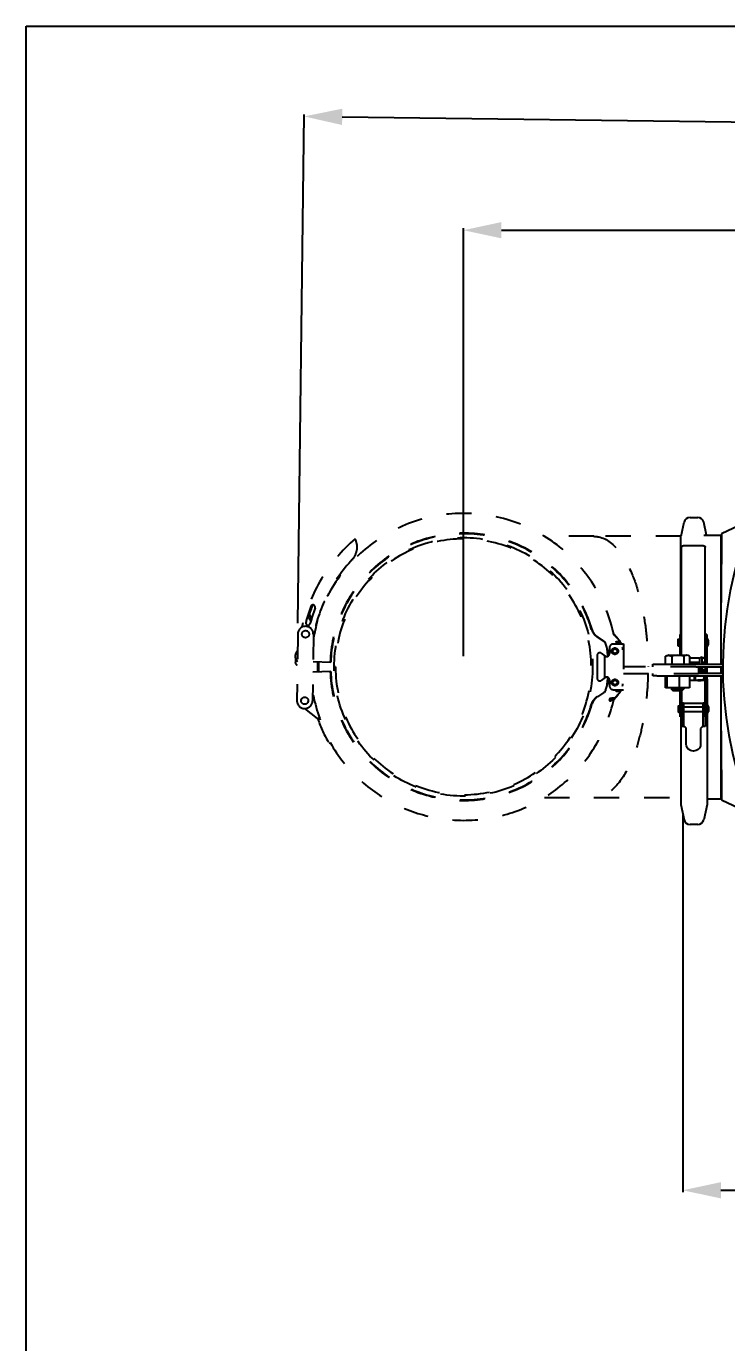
# Model space of a CAD drawing. Header units: millimetres. Extents: x 239 to 3500, y 0 to 2475.
# Drawn here: x 239 to 775, y 1467 to 2475 of the extents above; entities that cross this region are included whole.
import ezdxf

# ---------------------------------------------------------------- set-up
doc = ezdxf.new("R2010")
doc.units = ezdxf.units.MM
doc.header["$LTSCALE"] = 192.5
doc.header["$PDMODE"] = 3
doc.header["$PDSIZE"] = 8
doc.linetypes.add('DOT', pattern=[0.2, 0.1, -0.1])
doc.layers.get('0').update_dxf_attribs({"linetype": 'CONTINUOUS'})
doc.layers.get('Defpoints').update_dxf_attribs({"linetype": 'CONTINUOUS'})
doc.styles.get("Standard").update_dxf_attribs({"font": 'calibri.ttf'})
doc.dimstyles.new('DIMSTYLE_1', dxfattribs={"dimtxt": 29.166667, "dimasz": 29.166667, "dimexe": 1.5, "dimexo": 1, "dimgap": 0.875, "dimtad": 1, "dimdec": 0, "dimdsep": 46, "dimtxsty": 'Standard', "dimblk": '_FILLED', "dimblk1": '_FILLED', "dimblk2": '_FILLED', "dimcen": 0.09, "dimazin": 2, "dimtp": 0.01, "dimtm": 0.01, "dimtfac": 1, "dimtdec": 0, "dimtofl": 0, "dimtmove": 0, "dimatfit": 3, "dimldrblk": '_FILLED', "dimfxl": 1, "dimtolj": 1, "dimarcsym": 0})

# ---------------------------------------------------------------- blocks, each defined once
blk = doc.blocks.new('_FILLED')
at = {"color": 0, "linetype": 'ByBlock'}
blk.add_solid([(0, 0), (-1, 0.214), (-1, -0.214)], dxfattribs=at)
blk = doc.blocks.new('*D1')
at = {"color": 0, "linetype": 'ByBlock', "lineweight": -2}
for p, q in [((573.7, 1992.6), (573.7, 2320.3)), ((1069.9, 1992.6), (1069.9, 2320.3)), ((602.9, 2318.8), (1040.7, 2318.8))]:
    blk.add_line(p, q, dxfattribs=at)
at = {"layer": 'Defpoints', "color": 0}
for p in [(1069.9, 2318.8), (573.7, 1991.6), (1069.9, 1991.6)]:
    blk.add_point(p, dxfattribs=at)
at = {"color": 0, "linetype": 'ByBlock', "lineweight": -2, "xscale": 29.1666666667, "yscale": 29.1666666667, "zscale": 29.1666666667, "rotation": 180}
blk.add_blockref('_FILLED', (573.7, 2318.8), dxfattribs=at)
at = {"color": 0, "linetype": 'ByBlock', "lineweight": -2, "xscale": 29.1666666667, "yscale": 29.1666666667, "zscale": 29.1666666667}
blk.add_blockref('_FILLED', (1069.9, 2318.8), dxfattribs=at)
at = {"color": 0, "insert": (821.6, 2358.5), "char_height": 29.17, "attachment_point": 2, "line_spacing_factor": 0.9}
blk.add_mtext('\\A1;496', dxfattribs=at)
blk = doc.blocks.new('*D7')
at = {"color": 0, "linetype": 'ByBlock', "lineweight": -2}
for p, q in [((446.9, 2017.8), (451.7, 2407.4)), ((480.9, 2405.6), (1390.8, 2394.3)), ((1415, 1994.6), (1419.9, 2395.4))]:
    blk.add_line(p, q, dxfattribs=at)
at = {"layer": 'Defpoints', "color": 0}
for p in [(1419.9, 2393.9), (446.8, 2016.8), (1414.9, 1993.6)]:
    blk.add_point(p, dxfattribs=at)
at = {"color": 0, "linetype": 'ByBlock', "lineweight": -2, "xscale": 29.1666666667, "yscale": 29.1666666667, "zscale": 29.1666666667}
for p, rotation in [((451.7, 2406), 179.286650677), ((1419.9, 2393.9), 359.286650677)]:
    blk.add_blockref('_FILLED', p, dxfattribs=dict(at, rotation=rotation))
at = {"color": 0, "insert": (936.1, 2439.7), "char_height": 29.17, "attachment_point": 2, "rotation": 359.2867, "line_spacing_factor": 0.9}
blk.add_mtext('\\A1;968', dxfattribs=at)
blk = doc.blocks.new('*D8')
at = {"color": 0, "linetype": 'Continuous', "lineweight": -2}
for p, q in [((1368.9, 1976), (1368.9, 1581.8)), ((741.8, 1870.8), (741.8, 1581.8)), ((771, 1583.3), (1339.7, 1583.3))]:
    blk.add_line(p, q, dxfattribs=at)
at = {"layer": 'Defpoints', "color": 0}
for p in [(1368.9, 1977), (741.8, 1871.8), (1368.9, 1583.3)]:
    blk.add_point(p, dxfattribs=at)
at = {"color": 0, "linetype": 'ByBlock', "lineweight": -2, "xscale": 29.1666666667, "yscale": 29.1666666667, "zscale": 29.1666666667, "rotation": 180}
blk.add_blockref('_FILLED', (741.8, 1583.3), dxfattribs=at)
at = {"color": 0, "linetype": 'ByBlock', "lineweight": -2, "xscale": 29.1666666667, "yscale": 29.1666666667, "zscale": 29.1666666667}
blk.add_blockref('_FILLED', (1368.9, 1583.3), dxfattribs=at)
at = {"color": 0, "insert": (1066.8, 1623.1), "char_height": 29.167, "attachment_point": 2, "line_spacing_factor": 0.9}
blk.add_mtext('\\A1;\\A1;630', dxfattribs=at)

msp = doc.modelspace()

# ---------------------------------------------------------------- linework, layer by layer
at = {"linetype": 'Continuous'}
for p, q in [((238.857, 0), (238.857, 2475)), ((238.857, 2475), (3500, 2475)), ((747.312, 2098.78), (753.328, 2098.78)), ((740.426, 2084.293), (742.819, 2095.168)), ((759.993, 2085.293), (757.821, 2095.168)), ((794.746, 2097.267), (771.512, 2086.095)), ((740.257, 2008.964), (740.257, 2083.524)), ((757.87, 2085.293), (770.87, 2085.293)), ((770.87, 2085.293), (770.87, 1986.304)), ((771.512, 2086.095), (771.038, 2029.012)), ((771.508, 2085.643), (771.372, 2070.05)), ((740.915, 1993.154), (740.915, 2075.935)), ((757.715, 2077.055), (742.115, 2077.055)), ((758.915, 1986.304), (758.915, 2075.935)), ((771.349, 2067.346), (771.268, 2058.129)), ((771.372, 2070.05), (771.349, 2067.346)), ((739.715, 1993.154), (739.715, 2008.964)), ((740.915, 2008.964), (739.715, 2008.964)), ((760.115, 2008.964), (758.915, 2008.964)), ((760.115, 2008.964), (760.115, 1986.304)), ((738.315, 2000.514), (738.315, 2005.414)), ((738.365, 2005.464), (739.465, 2005.464)), ((738.365, 2000.464), (739.465, 2000.464)), ((739.515, 2005.414), (739.515, 2000.514)), ((739.565, 2004.714), (739.715, 2004.714)), ((739.565, 2001.214), (739.715, 2001.214)), ((760.315, 2005.714), (760.165, 2005.714)), ((760.315, 2000.214), (760.165, 2000.214)), ((761.315, 2004.714), (761.315, 2001.214)), ((728.594, 1992.51), (728.476, 1992.44)), ((728.476, 1986.304), (728.476, 1992.44)), ((729.711, 1993.154), (729.868, 1993.154)), ((730.879, 1993.154), (737.899, 1993.154)), ((733.281, 1992.44), (733.281, 1986.304)), ((737.899, 1993.154), (744.731, 1993.154)), ((742.517, 1992.44), (742.517, 1986.304)), ((746.946, 1992.44), (746.827, 1992.511)), ((746.946, 1992.44), (746.946, 1986.304)), ((754.326, 1991.022), (746.946, 1991.022)), ((746.946, 1987.814), (754.715, 1987.814)), ((754.715, 1986.304), (754.715, 1991.101)), ((754.939, 1986.304), (754.939, 1991.265)), ((756.439, 1991.265), (756.439, 1986.304)), ((756.439, 1987.814), (758.865, 1987.814)), ((756.463, 1991.256), (756.475, 1991.289)), ((757.438, 1991.071), (757.439, 1991.072)), ((718.851, 1984.304), (718.851, 1986.304)), ((718.851, 1986.304), (721.851, 1986.304)), ((718.851, 1977.304), (718.851, 1979.304)), ((721.851, 1977.304), (718.851, 1977.304)), ((721.851, 1986.304), (772.399, 1986.304)), ((721.851, 1977.304), (772.529, 1977.304)), ((728.496, 1968.304), (728.496, 1977.304)), ((729.739, 1968.304), (729.739, 1977.304)), ((738.954, 1977.304), (738.954, 1968.304)), ((746.925, 1977.304), (746.925, 1968.304)), ((750.87, 1974.013), (750.87, 1977.304)), ((751.203, 1977.304), (751.203, 1974.013)), ((751.711, 1984.305), (753.711, 1984.305)), ((751.711, 1979.305), (753.711, 1979.305)), ((753.711, 1984.305), (753.711, 1979.305)), ((753.711, 1984.304), (772.428, 1984.304)), ((753.711, 1981.506), (754.715, 1981.506)), ((772.5, 1979.304), (753.711, 1979.304)), ((754.715, 1979.304), (754.715, 1984.304)), ((755.915, 1984.304), (755.915, 1979.304)), ((755.915, 1980.064), (756.439, 1980.064)), ((756.439, 1984.304), (756.439, 1980.064)), ((756.439, 1982.081), (758.82, 1981.994)), ((758.915, 1982.05), (757.821, 1982.09)), ((757.87, 1982.029), (757.87, 1979.304)), ((757.87, 1977.304), (757.87, 1974.611)), ((758.82, 1981.994), (758.915, 1981.994)), ((758.915, 1984.304), (758.915, 1979.304)), ((758.915, 1945.969), (758.915, 1977.304)), ((760.115, 1984.304), (760.115, 1979.304)), ((760.383, 1981.997), (760.115, 1982.007)), ((760.115, 1981.996), (760.383, 1981.997)), ((760.115, 1977.304), (760.115, 1945.969)), ((760.383, 1981.997), (760.383, 1984.304)), ((770.87, 1977.304), (770.87, 1883.293)), ((738.954, 1968.304), (728.496, 1968.304)), ((732.711, 1967.804), (732.711, 1968.304)), ((732.711, 1967.804), (734.211, 1966.304)), ((732.711, 1967.804), (742.711, 1967.804)), ((746.925, 1968.304), (738.954, 1968.304)), ((742.711, 1967.804), (741.211, 1966.304)), ((742.711, 1967.804), (742.711, 1968.304)), ((747.312, 1974.013), (753.328, 1974.013)), ((753.328, 1973.914), (747.312, 1973.914)), ((758.82, 1974.878), (756.258, 1974.158)), ((757.821, 1974.137), (758.915, 1974.444)), ((758.915, 1974.876), (758.82, 1974.878)), ((760.383, 1974.856), (760.115, 1974.86)), ((760.115, 1974.781), (760.383, 1974.856)), ((760.383, 1974.856), (760.383, 1954.719)), ((734.213, 1966.304), (741.209, 1966.304)), ((739.715, 1945.969), (739.715, 1966.304)), ((740.915, 1966.304), (740.915, 1945.969)), ((740.926, 1938.513), (740.926, 1956.64)), ((740.926, 1956.64), (742.426, 1956.64)), ((742.426, 1956.64), (742.426, 1939.067)), ((757.426, 1939.067), (757.426, 1956.64)), ((757.426, 1956.64), (758.915, 1956.64)), ((738.515, 1949.519), (738.515, 1954.419)), ((738.565, 1954.469), (739.665, 1954.469)), ((738.565, 1949.469), (739.665, 1949.469)), ((740.915, 1953.719), (740.926, 1953.719)), ((740.915, 1950.219), (740.926, 1950.219)), ((742.426, 1953.719), (757.426, 1953.719)), ((742.426, 1950.219), (757.426, 1950.219)), ((756.926, 1956.261), (742.926, 1956.261)), ((760.115, 1953.719), (760.265, 1953.719)), ((760.115, 1950.219), (760.265, 1950.219)), ((760.315, 1949.269), (760.315, 1954.669)), ((760.515, 1954.719), (760.365, 1954.719)), ((760.515, 1949.219), (760.365, 1949.219)), ((760.383, 1949.219), (760.383, 1878.836)), ((761.515, 1953.719), (761.515, 1950.219)), ((740.915, 1945.969), (739.715, 1945.969)), ((740.257, 1945.969), (740.257, 1878.836)), ((742.926, 1938.513), (740.926, 1938.513)), ((744.426, 1924.868), (744.426, 1936.647)), ((755.426, 1936.647), (755.426, 1924.868)), ((758.926, 1938.513), (756.926, 1938.513)), ((760.115, 1945.969), (758.915, 1945.969)), ((758.926, 1945.969), (758.926, 1938.513)), ((771.043, 1938.673), (771.512, 1882.49)), ((740.257, 1878.836), (742.819, 1867.191)), ((760.383, 1878.836), (757.821, 1867.191)), ((760.383, 1883.293), (770.87, 1883.293)), ((771.512, 1882.49), (794.729, 1871.327)), ((753.328, 1863.58), (747.312, 1863.58))]:
    msp.add_line(p, q, dxfattribs=at)
at = {"linetype": 'DOT'}
for p, q in [((673.738, 2084.293), (635.765, 2084.294)), ((740.426, 2084.293), (673.736, 2084.293)), ((474.751, 2048.509), (475.417, 2048.355)), ((456.795, 2019.238), (454.281, 2023.165)), ((455.539, 2024.408), (457.383, 2021.317)), ((446.752, 2009.438), (446.117, 1958.442)), ((450.746, 2007.481), (451.059, 2007.196)), ((451.059, 2007.196), (451.412, 2006.961)), ((454.444, 2011.531), (454.232, 2011.681)), ((454.641, 2011.362), (454.444, 2011.531)), ((458.751, 2009.289), (458.116, 1958.292)), ((460.549, 2016.012), (460.914, 2015.402)), ((674.337, 2009.012), (674.374, 2008.97)), ((674.374, 2008.97), (674.411, 2008.929)), ((674.411, 2008.929), (674.448, 2008.887)), ((681.398, 2003.896), (674.448, 2008.887)), ((676.164, 2007.19), (681.322, 2003.882)), ((681.356, 2003.882), (676.394, 2007.19)), ((692.32, 2005.443), (688.886, 2009.307)), ((689.828, 2008.171), (693.469, 2004.137)), ((682.225, 2003.306), (682.019, 2003.305)), ((684.862, 1995.374), (682.541, 2002.338)), ((685.561, 1998.807), (685.561, 1994.178)), ((688.561, 2001.807), (696.296, 2001.807)), ((691.776, 2003.738), (692.16, 2003.806)), ((693.512, 2004.089), (693.54, 2004.056)), ((693.54, 2004.056), (693.569, 2004.022)), ((693.569, 2004.022), (693.599, 2003.988)), ((694.719, 2001.814), (694.554, 2002.305)), ((696.296, 2001.807), (696.296, 1966.807)), ((458.49, 1988.339), (472.036, 1987.867)), ((676.178, 1993.093), (676.178, 1975.521)), ((679.336, 1994.724), (682.404, 1992.547)), ((682.038, 1975.807), (682.038, 1992.806)), ((472.036, 1980.748), (458.39, 1980.271)), ((475.711, 1984.306), (474.711, 1984.306)), ((475.714, 1983.451), (474.715, 1983.442)), ((751.711, 1984.305), (696.296, 1984.305)), ((696.296, 1979.305), (751.711, 1979.305)), ((682.404, 1976.067), (679.336, 1973.89)), ((682.545, 1966.288), (684.85, 1973.204)), ((685.561, 1974.435), (685.561, 1969.807)), ((688.561, 1966.807), (696.296, 1966.807)), ((694.583, 1966.396), (694.718, 1966.799)), ((449.497, 1959.203), (449.399, 1958.79)), ((449.656, 1959.595), (449.497, 1959.203)), ((454.646, 1957.289), (454.737, 1957.532)), ((454.737, 1957.532), (454.804, 1957.782)), ((458.168, 1962.423), (458.789, 1962.357)), ((674.008, 1959.595), (673.969, 1959.552)), ((674.046, 1959.637), (674.008, 1959.595)), ((674.084, 1959.68), (674.046, 1959.637)), ((681.357, 1964.733), (676.405, 1961.432)), ((685.364, 1958.679), (685.348, 1958.639)), ((685.382, 1958.742), (685.364, 1958.679)), ((685.906, 1959.941), (685.76, 1959.913)), ((688.63, 1959.307), (688.883, 1959.307)), ((688.883, 1959.307), (688.886, 1959.307)), ((688.886, 1959.307), (692.54, 1963.418)), ((689.688, 1960.442), (693.418, 1964.448)), ((693.333, 1965.868), (693.025, 1965.812)), ((693.558, 1965.902), (694.002, 1965.974)), ((693.558, 1965.901), (694.002, 1965.973)), ((694.578, 1966.38), (694.556, 1966.316)), ((694.578, 1966.38), (694.583, 1966.396)), ((694.583, 1966.396), (694.583, 1966.397)), ((462.037, 1944.639), (452.195, 1952.368)), ((462.493, 1944.847), (462.037, 1944.639)), ((463.407, 1945.264), (462.493, 1944.847)), ((471.998, 1925.855), (470.702, 1925.67)), ((635.723, 1884.294), (673.736, 1884.293)), ((673.736, 1884.293), (740.257, 1884.293))]:
    msp.add_line(p, q, dxfattribs=at)
at = {"linetype": 'Continuous'}
for points in [[(771.268, 2058.129), (771.238, 2054.711), (771.208, 2051.134), (771.177, 2047.406), (771.146, 2043.534), (771.114, 2039.531), (771.083, 2035.408), (771.053, 2031.173), (771.038, 2029)], [(756.439, 1990.471), (756.475, 1990.512), (756.611, 1990.642), (756.758, 1990.758), (756.915, 1990.859), (757.08, 1990.945), (757.251, 1991.015), (757.438, 1991.071)], [(757.439, 1991.072), (757.445, 1991.074), (757.468, 1991.08), (757.492, 1991.087), (757.516, 1991.093), (757.538, 1991.1), (757.561, 1991.107), (757.585, 1991.115), (757.609, 1991.123), (757.633, 1991.132), (757.657, 1991.141), (757.682, 1991.15), (757.707, 1991.16), (757.731, 1991.17), (757.756, 1991.181), (757.781, 1991.192), (757.807, 1991.204), (757.833, 1991.217), (757.859, 1991.23), (757.885, 1991.244), (757.911, 1991.258), (757.937, 1991.272), (757.964, 1991.288), (757.99, 1991.304), (758.017, 1991.32), (758.043, 1991.337), (758.07, 1991.355), (758.096, 1991.374), (758.123, 1991.393), (758.149, 1991.412), (758.175, 1991.433), (758.201, 1991.454), (758.227, 1991.475), (758.253, 1991.497), (758.278, 1991.52), (758.304, 1991.543), (758.329, 1991.567), (758.353, 1991.592), (758.378, 1991.617), (758.402, 1991.643), (758.426, 1991.669), (758.45, 1991.696), (758.473, 1991.724), (758.496, 1991.753), (758.519, 1991.783), (758.542, 1991.813), (758.564, 1991.844), (758.585, 1991.875), (758.606, 1991.907), (758.627, 1991.94), (758.647, 1991.974), (758.667, 1992.008), (758.686, 1992.043), (758.704, 1992.079), (758.722, 1992.115), (758.739, 1992.152), (758.756, 1992.189), (758.771, 1992.227), (758.786, 1992.265), (758.801, 1992.304), (758.814, 1992.344), (758.827, 1992.384), (758.839, 1992.425), (758.85, 1992.466), (758.861, 1992.507), (758.87, 1992.549), (758.879, 1992.592), (758.887, 1992.635), (758.894, 1992.678), (758.9, 1992.722), (758.905, 1992.766), (758.909, 1992.81), (758.912, 1992.855), (758.914, 1992.9), (758.915, 1992.945), (758.915, 1992.965)], [(771.043, 1938.683), (771.051, 1937.525), (771.081, 1933.294), (771.112, 1929.173), (771.143, 1925.169), (771.175, 1921.295), (771.206, 1917.563), (771.237, 1913.98), (771.294, 1907.302)], [(771.294, 1907.302), (771.321, 1904.222), (771.347, 1901.325), (771.37, 1898.616), (771.413, 1893.788)], [(771.413, 1893.788), (771.432, 1891.678), (771.448, 1889.777), (771.463, 1888.089), (771.476, 1886.617), (771.487, 1885.366), (771.496, 1884.337), (771.512, 1882.49)]]:
    msp.add_lwpolyline(points, dxfattribs=at)
at = {"linetype": 'DOT'}
for points in [[(674.282, 2009.075), (674.301, 2009.054), (674.337, 2009.012)], [(693.469, 2004.137), (693.497, 2004.105), (693.512, 2004.089)], [(694.486, 2002.49), (694.495, 2002.467), (694.504, 2002.444), (694.513, 2002.421), (694.521, 2002.398), (694.529, 2002.375), (694.538, 2002.352), (694.546, 2002.328), (694.554, 2002.305)], [(674.143, 1959.743), (674.123, 1959.722), (674.084, 1959.68)], [(685.348, 1958.639), (685.347, 1958.617), (685.354, 1958.592), (685.368, 1958.565), (685.388, 1958.536)], [(693.418, 1964.448), (693.44, 1964.472), (693.462, 1964.496), (693.483, 1964.521), (693.505, 1964.545), (693.526, 1964.57), (693.548, 1964.594), (693.569, 1964.619), (693.59, 1964.644)], [(694.57, 1966.357), (694.556, 1966.318), (694.542, 1966.279), (694.528, 1966.241), (694.513, 1966.202), (694.499, 1966.163), (694.483, 1966.125), (694.468, 1966.086), (694.452, 1966.048)]]:
    msp.add_lwpolyline(points, dxfattribs=at)
for centre, radius in [((573.711, 1984.307), 99), ((452.752, 2009.363), 2.75), ((689.774, 1996.307), 2.5), ((689.774, 1996.307), 2.148), ((689.774, 1996.307), 1.678), ((689.774, 1972.307), 2.5), ((689.774, 1972.307), 2.148), ((689.774, 1972.307), 1.678), ((452.117, 1958.367), 2.75)]:
    msp.add_circle(centre, radius, dxfattribs=at)
at = {"linetype": 'Continuous'}
for centre, radius, start, end in [((1069.879, 1984.293), 297.5, 48.162418, 38.224952), ((747.312, 2094.18), 4.6, 90, 167.592581), ((753.328, 2094.18), 4.6, 12.407419, 90), ((738.365, 2005.414), 0.05, 90, 180), ((738.365, 2000.514), 0.05, 180, 270), ((739.465, 2005.414), 0.05, 0, 90), ((739.465, 2000.514), 0.05, 270, 360), ((739.565, 2004.764), 0.05, 180, 270), ((739.565, 2001.164), 0.05, 90, 180), ((760.165, 2005.664), 0.05, 90, 180), ((760.165, 2000.264), 0.05, 180, 270), ((760.315, 2004.714), 1, 0, 90), ((760.315, 2001.214), 1, 270, 360), ((730.879, 1989.424), 3.73, 90.000181, 93.921498), ((753.226, 1995.102), 4.272, 293.670701, 294.460688), ((725.63, 2002.667), 32.877, 339.571379, 339.690581), ((758.865, 1987.864), 0.05, 270, 315), ((747.311, 2022.123), 48.11, 269.53971, 270.000249), ((747.312, 2047.818), 73.904, 269.700268, 269.999882), ((738.565, 1954.419), 0.05, 90, 180), ((738.565, 1949.519), 0.05, 180, 270), ((739.665, 1954.419), 0.05, 0, 90), ((739.665, 1949.519), 0.05, 270, 360), ((760.265, 1953.769), 0.05, 270, 360), ((760.265, 1950.169), 0.05, 0, 90), ((760.365, 1954.669), 0.05, 90, 180), ((760.365, 1949.269), 0.05, 180, 270), ((760.515, 1953.719), 1, 0, 90), ((760.515, 1950.219), 1, 270, 360), ((747.312, 1868.18), 4.6, 192.407419, 270), ((753.328, 1868.18), 4.6, 270, 347.592581)]:
    msp.add_arc(centre, radius, start, end, dxfattribs=at)
at = {"linetype": 'DOT'}
for centre, radius, start, end in [((573.974, 1984.307), 117.6, 12.096313, 164.486975), ((575.27, 1985.307), 128.758, 131.016859, 166.828124), ((573.974, 1984.307), 102.344, 16.199356, 178.000143), ((573.974, 1984.307), 102, 16.293318, 178.000143), ((573.711, 1984.306), 98, 180.505106, 180), ((478.337, 2076.019), 14, 316.898942, 27.378781), ((575.27, 1985.307), 118.758, 136.898942, 168.370157), ((469.529, 2041.952), 2, 281.310186, 302.051797), ((575.413, 1986.858), 126.458, 159.761093, 165.609873), ((573.932, 1984.307), 125, 157.700798, 161.288623), ((575.413, 1986.858), 122.958, 159.761093, 165.435557), ((458.404, 2029.999), 1.75, 339.761093, 159.761093), ((454.664, 2018.032), 1.76, 171.709598, 351.709598), ((452.752, 2009.363), 6, 359.286651, 179.286651), ((573.974, 1984.307), 117.258, 164.622351, 169.071442), ((682.248, 2015.76), 10.406, 196.201436, 200.7519), ((682.23, 2015.753), 10.387, 200.754394, 209.857398), ((682.184, 2015.73), 10.335, 209.869002, 212.147516), ((682.15, 2015.707), 10.294, 212.144707, 216.732257), ((680.795, 2014.701), 8.606, 216.756734, 220.823835), ((682.97, 2016.56), 11.467, 221.997459, 223.522095), ((682.682, 2016.284), 11.069, 223.512062, 226.616936), ((681.677, 2015.119), 9.528, 235.204135, 236.309394), ((450.832, 1992.508), 6, 135.024833, 223.549675), ((679.706, 2001.386), 2.99, 18.48758, 22.668014), ((573.711, 1984.307), 110.999, 4.16061, 7.481369), ((688.561, 1998.807), 3, 90, 180.000134), ((689.63, 1986.973), 16.113, 86.485477, 88.08421), ((689.779, 1989.397), 13.685, 82.256274, 88.367477), ((687.981, 2031.629), 28.171, 274.482248, 275.308877), ((689.583, 2014.537), 11.008, 273.123462, 274.130698), ((689.555, 2014.927), 11.399, 274.130753, 275.104321), ((689.435, 2016.141), 12.62, 275.156714, 278.855231), ((688.974, 2020.953), 17.448, 275.308222, 276.63342), ((689.734, 1988.662), 14.421, 84.668085, 86.486402), ((689.542, 2016.069), 12.531, 276.63404, 278.424052), ((689.867, 1990.085), 12.991, 82.613501, 84.669004), ((688.974, 2019.182), 15.695, 278.80919, 279.345637), ((689.582, 2015.711), 12.171, 278.482121, 279.174663), ((687.667, 2026.994), 23.616, 279.397314, 280.389112), ((688.441, 2022.707), 19.26, 279.207035, 279.970495), ((689.507, 1987.297), 15.803, 81.628058, 82.304421), ((688.643, 1981.51), 21.654, 80.631043, 81.59824), ((696.037, 1981.413), 22.727, 99.920488, 100.42402), ((695.87, 1982.37), 21.756, 99.404002, 99.920481), ((683.674, 1952.545), 51.04, 80.060503, 80.334354), ((695.712, 1983.326), 20.787, 98.809869, 99.404499), ((695.315, 1985.897), 18.185, 98.28523, 98.814508), ((694.36, 1991.876), 12.13, 96.910331, 98.651002), ((694.715, 1988.949), 15.079, 95.554277, 96.911098), ((701.53, 2052.901), 50.892, 260.317103, 260.883), ((717.777, 2139.679), 139.173, 259.735908, 259.859943), ((695.186, 1984.106), 19.945, 94.564672, 95.5555), ((698.129, 2029.743), 27.496, 259.832525, 261.101226), ((713.212, 2125.709), 124.632, 260.884065, 261.119432), ((689.345, 2000.428), 5.546, 33.850638, 39.921576), ((698.096, 2029.705), 27.453, 261.155987, 261.797953), ((689.567, 2000.577), 5.279, 25.360779, 33.846956), ((653.559, 1743.9), 261.809, 81.006395, 81.12048), ((698.506, 2032.546), 30.323, 261.797914, 262.383142), ((689.645, 2000.618), 5.191, 23.220395, 25.327088), ((689.749, 2000.662), 5.078, 21.101707, 23.222842), ((689.902, 1997.307), 6, 0.000141, 18.549479), ((446.941, 1987.564), 2, 177.458611, 255.830216), ((474.992, 1986.319), 30.078, 172.114712, 177.458611), ((573.711, 1984.307), 111.902, 177.995244, 182.004293), ((573.711, 1984.307), 110.999, 177.995207, 182.004273), ((678.178, 1993.093), 2, 54.642941, 180.000291), ((683.561, 1994.178), 2, 234.642703, 359.999842), ((690.554, 1997.272), 6, 198.435052, 213.390764), ((573.711, 1984.307), 111.902, 4.438697, 5.041585), ((573.974, 1984.307), 102.344, 181.999857, 343.81188), ((573.974, 1984.307), 102, 181.999857, 343.717523), ((678.178, 1975.521), 2, 179.999793, 305.35701), ((683.561, 1974.435), 2, 359.999842, 125.356484), ((573.711, 1984.307), 110.999, 352.585176, 355.837138), ((690.542, 1971.307), 6, 146.382481, 161.564867), ((573.711, 1984.307), 111.902, 354.958619, 355.561547), ((688.561, 1969.807), 3, 180.000135, 270), ((689.913, 1971.34), 6, 341.450522, 359.999859), ((452.117, 1958.367), 6, 179.286651, 359.286651), ((573.974, 1984.307), 117.6, 190.563726, 190.661964), ((573.974, 1984.307), 117.258, 190.788884, 208.789241), ((573.974, 1984.307), 117.6, 209.587119, 347.725972), ((682.254, 1952.876), 10.406, 159.325226, 163.809883), ((682.238, 1952.882), 10.389, 152.596664, 159.324736), ((682.203, 1952.899), 10.35, 150.342695, 152.59213), ((682.182, 1952.911), 10.325, 144.54916, 150.343663), ((680.447, 1953.842), 8.634, 138.606252, 142.910284), ((682.12, 1952.954), 10.25, 143.578511, 144.544233), ((680.802, 1953.922), 8.614, 139.118062, 143.554463), ((682.434, 1952.516), 10.769, 135.798844, 139.143429), ((682.319, 1952.628), 10.608, 132.397667, 135.799008), ((682.244, 1952.708), 10.499, 130.675389, 132.393908), ((682.166, 1952.801), 10.377, 125.457996, 130.679778), ((682.106, 1952.882), 10.276, 124.713715, 125.450098), ((682.086, 1952.912), 10.24, 123.690185, 124.713905), ((702.244, 1953.939), 17.533, 164.229009, 164.736006), ((702.416, 1953.89), 17.712, 162.756876, 164.229188), ((702.409, 1953.895), 17.704, 163.663834, 164.111707), ((702.432, 1953.888), 17.728, 162.766729, 163.664141), ((708.711, 2030.413), 75.567, 252.068866, 252.265653), ((702.292, 1953.929), 17.582, 162.269409, 162.757462), ((702.291, 1953.932), 17.58, 162.278474, 162.766605), ((702.081, 1953.996), 17.361, 161.759649, 162.269619), ((702.08, 1954), 17.359, 161.76861, 162.278684), ((701.769, 1954.099), 17.032, 161.214689, 161.759945), ((701.768, 1954.102), 17.03, 161.223523, 161.768906), ((701.31, 1954.256), 16.547, 160.546321, 161.215543), ((701.324, 1954.254), 16.561, 160.589689, 161.224174), ((705.748, 2021.114), 65.807, 252.257025, 252.575615), ((700.772, 1954.448), 15.976, 159.996931, 160.589674), ((700.756, 1954.451), 15.96, 159.988566, 160.545882), ((695.171, 1910.659), 50.145, 100.12816, 100.81684), ((692.652, 1924.744), 35.838, 100.131426, 100.849588), ((698.43, 1997.793), 41.365, 252.57412, 253.062949), ((702.433, 2009.491), 53.724, 252.236505, 252.490134), ((690.632, 1972.128), 14.541, 252.543259, 252.997368), ((692.545, 1925.351), 35.221, 98.875251, 100.134063), ((693.309, 1921.094), 39.545, 99.306848, 100.131137), ((603.36, 2094.524), 159.594, 301.34491, 301.603443), ((702.852, 1931.209), 31.639, 120.630267, 121.374834), ((698.944, 1937.811), 23.968, 119.720237, 120.633087), ((691.888, 1929.657), 30.865, 96.521663, 99.274025), ((633.621, 2045.311), 101.823, 301.612837, 302.046954), ((696.51, 1942.068), 19.064, 119.057709, 119.707304), ((692.006, 1928.835), 31.696, 97.925496, 98.885315), ((695.24, 1944.35), 16.452, 118.581304, 119.052526), ((693.368, 1947.806), 12.522, 117.156974, 118.626341), ((692.003, 1928.67), 31.859, 96.675856, 97.879548), ((651.041, 2017.512), 69.016, 302.034758, 302.477146), ((649.007, 2020.655), 72.759, 302.499032, 302.689837), ((691.565, 1932.516), 27.988, 95.587987, 96.70003), ((636.955, 2039.438), 95.076, 302.689251, 302.826538), ((692.717, 1922.449), 38.121, 95.924493, 96.529745), ((690.174, 1980.255), 14.727, 271.723684, 273.299245), ((690.245, 1978.947), 13.417, 271.589132, 272.856396), ((690.266, 1978.531), 13.001, 272.856438, 274.171936), ((690.263, 1978.719), 13.188, 273.298461, 275.083171), ((690.262, 1978.507), 12.977, 274.194975, 276.943642), ((690.376, 1977.449), 11.913, 275.083551, 277.017068), ((690.092, 1979.569), 14.052, 277.109198, 278.896775), ((689.99, 1980.768), 15.254, 276.934336, 277.996742), ((689.651, 1983.173), 17.683, 278.000253, 278.991416), ((687.799, 1994.23), 28.891, 278.893918, 279.74741), ((689.015, 1987.174), 21.734, 278.997684, 279.811128), ((685.426, 2007.915), 42.783, 279.814107, 280.230649), ((702.942, 1907.881), 58.776, 99.41686, 99.587409), ((707.315, 1881.486), 85.53, 99.256013, 99.413779), ((698.371, 1938.145), 28.176, 97.996135, 100.299286), ((688.98, 1968.494), 6.005, 320.132445, 321.909871), ((689.139, 1968.371), 5.804, 321.898623, 325.589175), ((689.288, 1968.268), 5.624, 325.602334, 327.500403), ((676.209, 2076.258), 111.71, 279.164939, 279.398875), ((689.422, 1968.183), 5.465, 327.48921, 331.356585), ((689.581, 1968.097), 5.285, 331.352575, 337.184817), ((573.974, 1984.307), 118.758, 199.739186, 209.587416)]:
    msp.add_arc(centre, radius, start, end, dxfattribs=at)
msp.add_ellipse((573.711, 1984.295), major_axis=(69.298, 69.296), ratio=0.99998892, start_param=2.35621344, end_param=2.36348488, dxfattribs=at)
for points, knots in [([(673.738, 2084.293), (687.07, 2084.292), (700.598, 2063.427), (708.134, 2041.012), (712.162, 2023.47), (714.589, 2004.432), (715.154, 1991.159), (715.158, 1984.395)], [0, 0, 0, 0, 0.35215621, 0.4920785, 0.64996988, 0.82133779, 1, 1, 1, 1]), ([(692.16, 2003.806), (692.222, 2003.817), (692.347, 2003.839), (692.472, 2003.859), (692.535, 2003.869)], [0, 0, 0, 0, 0.50081885, 1, 1, 1, 1]), ([(693.599, 2003.988), (693.539, 2003.985), (693.421, 2003.978), (693.303, 2003.967), (693.244, 2003.961)], [0, 0, 0, 0, 0.50080102, 1, 1, 1, 1]), ([(715.105, 1979.303), (714.969, 1972.778), (714.186, 1960.032), (711.535, 1941.816), (707.406, 1925.15), (699.822, 1903.791), (686.529, 1884.294), (673.736, 1884.293)], [0, 0, 0, 0, 0.17991555, 0.35121089, 0.50834503, 0.64733282, 1, 1, 1, 1]), ([(681.723, 1965.01), (681.668, 1964.96), (681.55, 1964.868), (681.414, 1964.804), (681.342, 1964.782)], [0, 0, 0, 0, 0.49521257, 1, 1, 1, 1]), ([(682.002, 1965.314), (681.958, 1965.261), (681.87, 1965.155), (681.774, 1965.056), (681.723, 1965.01)], [0, 0, 0, 0, 0.50011477, 1, 1, 1, 1]), ([(682.605, 1965.307), (682.635, 1965.307), (682.694, 1965.306), (682.753, 1965.305), (682.782, 1965.304)], [0, 0, 0, 0, 0.50094158, 1, 1, 1, 1]), ([(685.693, 1958.437), (685.752, 1958.42), (685.869, 1958.384), (685.985, 1958.347), (686.043, 1958.329)], [0, 0, 0, 0, 0.50466668, 1, 1, 1, 1]), ([(687.653, 1958.948), (687.696, 1958.97), (687.782, 1959.013), (687.868, 1959.054), (687.911, 1959.074)], [0, 0, 0, 0, 0.51162099, 1, 1, 1, 1]), ([(687.911, 1959.074), (687.949, 1959.092), (688.024, 1959.127), (688.101, 1959.159), (688.138, 1959.174)], [0, 0, 0, 0, 0.51465771, 1, 1, 1, 1]), ([(688.138, 1959.174), (688.171, 1959.188), (688.236, 1959.213), (688.301, 1959.236), (688.333, 1959.247)], [0, 0, 0, 0, 0.51875969, 1, 1, 1, 1]), ([(688.333, 1959.247), (688.361, 1959.256), (688.416, 1959.272), (688.471, 1959.286), (688.498, 1959.291)], [0, 0, 0, 0, 0.52475783, 1, 1, 1, 1]), ([(688.495, 1959.543), (688.554, 1959.581), (688.671, 1959.657), (688.787, 1959.733), (688.845, 1959.772)], [0, 0, 0, 0, 0.4993617, 1, 1, 1, 1]), ([(688.498, 1959.291), (688.521, 1959.296), (688.565, 1959.303), (688.609, 1959.307), (688.63, 1959.307)], [0, 0, 0, 0, 0.5320711, 1, 1, 1, 1]), ([(689.439, 1960.427), (689.482, 1960.43), (689.565, 1960.436), (689.648, 1960.441), (689.688, 1960.442)], [0, 0, 0, 0, 0.52512917, 1, 1, 1, 1])]:
    msp.add_open_spline(points, degree=3, knots=knots, dxfattribs=at)
at = {"linetype": 'Continuous'}
for points, knots in [([(740.915, 2075.935), (740.915, 2076.222), (741.18, 2076.84), (741.808, 2077.055), (742.115, 2077.055)], [0, 0, 0, 0, 0.48327239, 1, 1, 1, 1]), ([(757.715, 2077.055), (758.022, 2077.055), (758.65, 2076.84), (758.915, 2076.222), (758.915, 2075.935)], [0, 0, 0, 0, 0.51677985, 1, 1, 1, 1]), ([(771.038, 2029.012), (771.015, 2025.61), (770.928, 2011.374), (770.882, 1997.138), (770.878, 1986.305)], [0, 0, 0, 0, 0.23899449, 1, 1, 1, 1]), ([(754.994, 1991.214), (755.275, 1991.342), (755.816, 1991.645), (756.396, 1991.869), (756.694, 1991.955)], [0, 0, 0, 0, 0.49908171, 1, 1, 1, 1]), ([(756.694, 1991.955), (756.458, 1991.887), (756.051, 1991.541), (755.915, 1991.048), (755.915, 1990.808)], [0, 0, 0, 0, 0.50544603, 1, 1, 1, 1]), ([(756.475, 1991.289), (756.535, 1991.452), (756.614, 1991.672), (756.679, 1991.897), (756.694, 1991.955)], [0, 0, 0, 0, 0.74459573, 1, 1, 1, 1]), ([(757.821, 1982.09), (757.753, 1982.092), (757.294, 1982.103), (756.834, 1982.106), (756.442, 1982.109)], [0, 0, 0, 0, 0.14690777, 1, 1, 1, 1]), ([(770.882, 1977.303), (770.885, 1973.973), (770.911, 1961.096), (770.978, 1948.219), (771.043, 1938.673)], [0, 0, 0, 0, 0.25860207, 1, 1, 1, 1]), ([(756.258, 1974.158), (756.135, 1974.124), (755.781, 1974.09), (754.807, 1974.022), (753.955, 1974.013), (753.328, 1974.013)], [0, 0, 0, 0, 0.13105712, 0.35974118, 1, 1, 1, 1]), ([(753.328, 1973.914), (753.838, 1973.914), (754.798, 1973.924), (756.103, 1973.963), (757.09, 1974.033), (757.631, 1974.084), (757.821, 1974.137)], [0, 0, 0, 0, 0.33936233, 0.64027528, 0.86894891, 1, 1, 1, 1]), ([(742.926, 1956.261), (742.861, 1956.261), (742.742, 1956.262), (742.602, 1956.27), (742.514, 1956.278), (742.467, 1956.285), (742.442, 1956.29), (742.426, 1956.297), (742.426, 1956.302)], [0, 0, 0, 0, 0.38578393, 0.70769694, 0.8295061, 0.919657, 0.97605005, 1, 1, 1, 1]), ([(757.426, 1956.302), (757.426, 1956.297), (757.41, 1956.29), (757.385, 1956.285), (757.339, 1956.278), (757.25, 1956.27), (757.11, 1956.262), (756.991, 1956.261), (756.926, 1956.261)], [0, 0, 0, 0, 0.02394727, 0.08033784, 0.17048619, 0.29229761, 0.61421507, 1, 1, 1, 1]), ([(742.426, 1939.067), (742.426, 1938.951), (742.483, 1938.759), (742.68, 1938.562), (742.839, 1938.513), (742.926, 1938.513)], [0, 0, 0, 0, 0.42716632, 0.68096719, 1, 1, 1, 1]), ([(744.426, 1936.647), (744.426, 1936.889), (744.319, 1937.386), (743.87, 1938.005), (743.206, 1938.417), (742.686, 1938.513), (742.426, 1938.513)], [0, 0, 0, 0, 0.24121853, 0.48790955, 0.7415998, 1, 1, 1, 1]), ([(757.426, 1938.513), (757.166, 1938.513), (756.646, 1938.417), (755.983, 1938.005), (755.533, 1937.386), (755.426, 1936.889), (755.426, 1936.647)], [0, 0, 0, 0, 0.25840511, 0.51209581, 0.75878396, 1, 1, 1, 1]), ([(756.926, 1938.513), (757.013, 1938.513), (757.173, 1938.562), (757.369, 1938.759), (757.426, 1938.951), (757.426, 1939.067)], [0, 0, 0, 0, 0.31902776, 0.57283463, 1, 1, 1, 1]), ([(755.426, 1924.868), (755.426, 1924.218), (755.145, 1922.884), (753.938, 1921.195), (752.108, 1920.052), (749.926, 1919.647), (747.744, 1920.052), (745.914, 1921.195), (744.707, 1922.883), (744.426, 1924.218), (744.426, 1924.868)], [0, 0, 0, 0, 0.11799557, 0.23937037, 0.36704381, 0.50000049, 0.63295746, 0.76062797, 0.88198688, 1, 1, 1, 1])]:
    msp.add_open_spline(points, degree=3, knots=knots, dxfattribs=at)
at = {"linetype": 'DOT'}
for points in [[(671.879, 2012.921), (672.227, 2011.728), (672.802, 2010.581), (673.55, 2009.589)], [(673.55, 2009.589), (673.692, 2009.401), (673.836, 2009.211), (674.01, 2009.053)], [(676.166, 2007.189), (675.367, 2007.701), (674.633, 2008.332), (674.001, 2009.041)], [(675.08, 2008.24), (675.442, 2007.897), (675.83, 2007.579), (676.24, 2007.295)], [(689.828, 2008.171), (689.568, 2008.459), (689.266, 2008.708), (688.963, 2008.951)], [(681.356, 2003.882), (681.84, 2003.561), (682.241, 2003.074), (682.465, 2002.538)], [(681.398, 2003.896), (681.622, 2003.735), (681.863, 2003.547), (681.961, 2003.29)], [(682.54, 2002.341), (682.426, 2002.681), (682.268, 2003.063), (681.961, 2003.247)], [(692.244, 2002.86), (692.009, 2002.9), (691.773, 2002.937), (691.537, 2002.968)], [(692.168, 2002.875), (692.439, 2002.83), (692.709, 2002.782), (692.979, 2002.733)], [(692.97, 2002.734), (692.808, 2002.761), (692.646, 2002.79), (692.484, 2002.818)], [(693.244, 2003.961), (693.06, 2003.943), (692.877, 2003.919), (692.694, 2003.893)], [(671.884, 1955.711), (672.233, 1956.906), (672.809, 1958.056), (673.559, 1959.049)], [(676.181, 1961.435), (675.438, 1960.958), (674.744, 1960.39), (674.143, 1959.743)], [(682.545, 1966.288), (682.433, 1965.954), (682.278, 1965.575), (681.971, 1965.402)], [(682.014, 1965.327), (682.21, 1965.303), (682.408, 1965.307), (682.605, 1965.307)], [(685.253, 1958.561), (685.4, 1958.521), (685.547, 1958.481), (685.693, 1958.437)], [(688.782, 1960.366), (689.001, 1960.389), (689.22, 1960.41), (689.439, 1960.427)], [(689.688, 1960.442), (689.409, 1960.391), (689.122, 1960.399), (688.84, 1960.371)], [(688.845, 1959.772), (689.143, 1959.971), (689.443, 1960.18), (689.688, 1960.442)], [(692.69, 1965.756), (692.844, 1965.782), (692.999, 1965.809), (693.153, 1965.835)]]:
    msp.add_open_spline(points, degree=3, dxfattribs=at)
at = {"linetype": 'Continuous'}
for points in [[(728.476, 1992.44), (729.135, 1992.805), (729.872, 1993.094), (730.624, 1993.146)], [(730.879, 1993.154), (731.228, 1993.154), (731.58, 1993.103), (731.918, 1993.012)], [(731.918, 1993.012), (732.394, 1992.884), (732.851, 1992.679), (733.281, 1992.44)], [(737.899, 1993.154), (736.341, 1993.155), (734.778, 1992.872), (733.281, 1992.44)], [(742.517, 1992.44), (741.02, 1992.872), (739.456, 1993.155), (737.899, 1993.154)], [(743.527, 1992.932), (743.175, 1992.805), (742.838, 1992.633), (742.517, 1992.44)], [(744.731, 1993.154), (744.323, 1993.154), (743.911, 1993.07), (743.527, 1992.932)], [(746.827, 1992.51), (746.194, 1992.875), (745.462, 1993.154), (744.731, 1993.154)], [(754.326, 1991.022), (754.458, 1991.021), (754.59, 1991.057), (754.715, 1991.101)], [(754.715, 1991.101), (754.791, 1991.127), (754.866, 1991.158), (754.941, 1991.19)], [(770.878, 1984.293), (770.878, 1982.63), (770.878, 1980.967), (770.88, 1979.304)]]:
    msp.add_open_spline(points, degree=3, dxfattribs=at)

# ---------------------------------------------------------------- dimensions: what is measured, and where the dimension line sits
at = {"linetype": 'ByBlock'}
dim = msp.add_linear_dim(base=(1419.926, 2393.895), p1=(446.843, 2016.771), p2=(1414.942, 1993.637), angle=359.286651, dimstyle='DIMSTYLE_1', dxfattribs=at)
dim.commit()
dim.dimension.update_dxf_attribs({"geometry": '*D7', "text_midpoint": (935.611, 2399.925), "dimtype": 160})
dim = msp.add_linear_dim(base=(1069.879, 2318.754), p1=(573.711, 1991.639), p2=(1069.879, 1991.626), dimstyle='DIMSTYLE_1', dxfattribs=at)
dim.commit()
dim.dimension.update_dxf_attribs({"geometry": '*D1', "text_midpoint": (821.598, 2318.754), "dimtype": 160})
at = {"linetype": 'Continuous'}
dim = msp.add_linear_dim(base=(1368.879, 1583.336), p1=(741.82, 1871.846), p2=(1368.879, 1976.959), text='\\A1;630', dimstyle='DIMSTYLE_1', override={"dimtxsty": 'Standard'}, dxfattribs=at)
dim.commit()
dim.dimension.update_dxf_attribs({"geometry": '*D8', "text_midpoint": (1066.775, 1583.336), "dimtype": 160})

doc.saveas('drawing.dxf')
